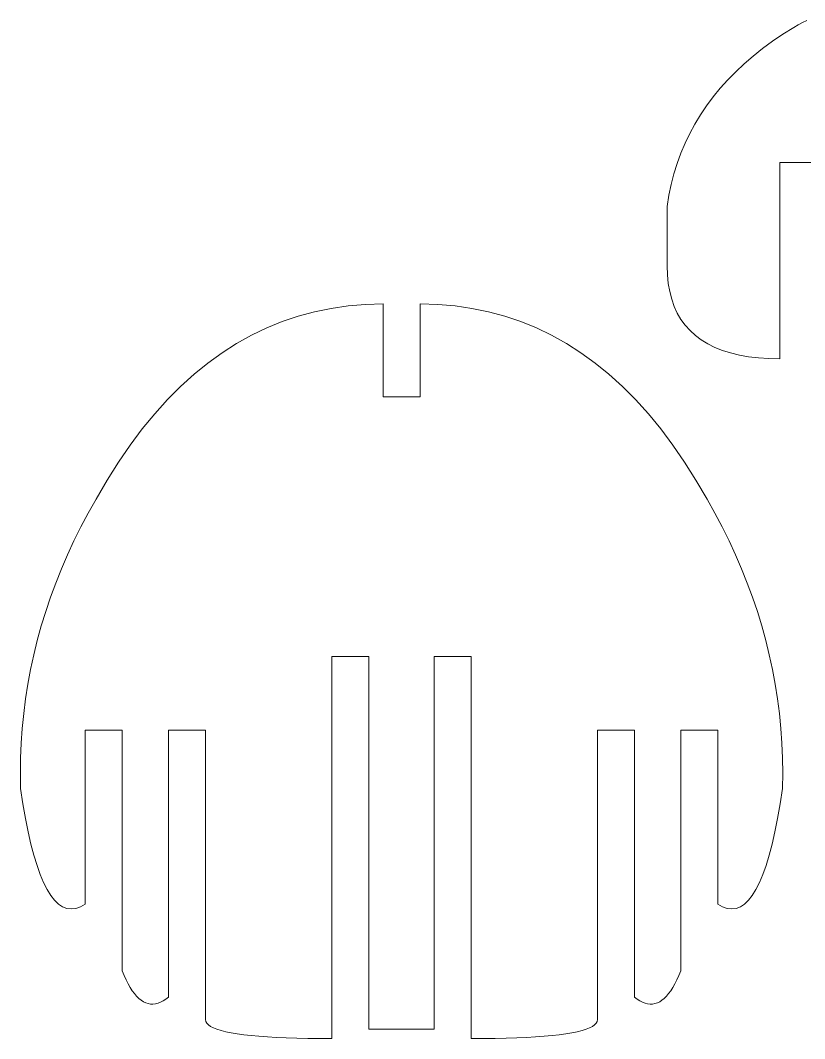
# Model space of a CAD drawing. Header units: inches. Extents: x -318 to 215, y -214 to 306.
# Drawn here: x -251.1 to -194.3, y -49 to 24.7 of the extents above; entities that cross this region are included whole.
import ezdxf

# ---------------------------------------------------------------- set-up
doc = ezdxf.new("R2010")
doc.units = ezdxf.units.IN
doc.header["$MEASUREMENT"] = 0
doc.layers.add('Layer 1', color=7, linetype='Continuous')

msp = doc.modelspace()

# ---------------------------------------------------------------- linework, layer by layer
at = {"layer": 'Layer 1', "color": 1, "lineweight": 9}
for points in [[(-195.0902, 24.1994), (-195.0902, 24.1994), (-194.7777, 24.3856), (-194.7777, 24.3856)], [(-194.7777, 24.3856), (-194.7777, 24.3856), (-194.4605, 24.5548), (-194.4605, 24.5548)], [(-194.4605, 24.5548), (-194.4605, 24.5548), (-194.1389, 24.7064), (-194.1389, 24.7064)], [(-196.6282, 23.1951), (-196.6282, 23.1951), (-195.8766, 23.7053), (-195.8766, 23.7053)], [(-195.8766, 23.7053), (-195.8766, 23.7053), (-195.0902, 24.1994), (-195.0902, 24.1994)], [(-197.3454, 22.6688), (-197.3454, 22.6688), (-196.6282, 23.1951), (-196.6282, 23.1951)], [(-198.6757, 21.5676), (-198.6757, 21.5676), (-198.0278, 22.1262), (-198.0278, 22.1262)], [(-198.0278, 22.1262), (-198.0278, 22.1262), (-197.3454, 22.6688), (-197.3454, 22.6688)], [(-199.2893, 20.9927), (-199.2893, 20.9927), (-198.6757, 21.5676), (-198.6757, 21.5676)], [(-199.868, 20.4013), (-199.868, 20.4013), (-199.2893, 20.9927), (-199.2893, 20.9927)], [(-200.4125, 19.794), (-200.4125, 19.794), (-199.868, 20.4013), (-199.868, 20.4013)], [(-201.397, 18.5308), (-201.397, 18.5308), (-200.9219, 19.1705), (-200.9219, 19.1705)], [(-200.9219, 19.1705), (-200.9219, 19.1705), (-200.4125, 19.794), (-200.4125, 19.794)], [(-201.8376, 17.8748), (-201.8376, 17.8748), (-201.397, 18.5308), (-201.397, 18.5308)], [(-202.2436, 17.2027), (-202.2436, 17.2027), (-201.8376, 17.8748), (-201.8376, 17.8748)], [(-202.615, 16.5145), (-202.615, 16.5145), (-202.2436, 17.2027), (-202.2436, 17.2027)], [(-202.9518, 15.8101), (-202.9518, 15.8101), (-202.615, 16.5145), (-202.615, 16.5145)], [(-203.2539, 15.0893), (-203.2539, 15.0893), (-202.9518, 15.8101), (-202.9518, 15.8101)], [(-203.5217, 14.3524), (-203.5217, 14.3524), (-203.2539, 15.0893), (-203.2539, 15.0893)], [(-203.7548, 13.5993), (-203.7548, 13.5993), (-203.5217, 14.3524), (-203.5217, 14.3524)], [(-196.0862, 14.4207), (-196.0862, 14.4207), (-196.0862, 14.4207), (-196.0862, 14.4207)], [(-193.4086, 14.4207), (-193.4086, 14.4207), (-196.0862, 14.4207), (-196.0862, 14.4207)], [(-196.0862, 14.4207), (-196.0862, 14.4207), (-196.0862, 14.4207), (-196.0862, 14.4207)], [(-196.0862, 14.4207), (-196.0862, 14.4207), (-196.0862, 0.2167), (-196.0862, 0.2167)], [(-203.9534, 12.8299), (-203.9534, 12.8299), (-203.7548, 13.5993), (-203.7548, 13.5993)], [(-204.1173, 12.0445), (-204.1173, 12.0445), (-203.9534, 12.8299), (-203.9534, 12.8299)], [(-204.2469, 11.2428), (-204.2469, 11.2428), (-204.1173, 12.0445), (-204.1173, 12.0445)], [(-204.2469, 11.2428), (-204.2469, 11.2428), (-204.2469, 11.2428), (-204.2469, 11.2428)], [(-204.2469, 6.9443), (-204.2469, 6.9443), (-204.2469, 11.2428), (-204.2469, 11.2428)], [(-204.2469, 6.9443), (-204.2469, 6.9443), (-204.2469, 6.9443), (-204.2469, 6.9443)], [(-204.2264, 6.2884), (-204.2264, 6.2884), (-204.2469, 6.9443), (-204.2469, 6.9443)], [(-204.2264, 6.2884), (-204.2264, 6.2884), (-204.2264, 6.2884), (-204.2264, 6.2884)], [(-204.1651, 5.6661), (-204.1651, 5.6661), (-204.2264, 6.2884), (-204.2264, 6.2884)], [(-204.1651, 5.6661), (-204.1651, 5.6661), (-204.1651, 5.6661), (-204.1651, 5.6661)], [(-204.0633, 5.0774), (-204.0633, 5.0774), (-204.1651, 5.6661), (-204.1651, 5.6661)], [(-204.0633, 5.0774), (-204.0633, 5.0774), (-204.0633, 5.0774), (-204.0633, 5.0774)], [(-203.9203, 4.5224), (-203.9203, 4.5224), (-204.0633, 5.0774), (-204.0633, 5.0774)], [(-203.9203, 4.5224), (-203.9203, 4.5224), (-203.9203, 4.5224), (-203.9203, 4.5224)], [(-203.7367, 4.001), (-203.7367, 4.001), (-203.9203, 4.5224), (-203.9203, 4.5224)], [(-229.7719, 3.6181), (-229.7719, 3.6181), (-228.5691, 3.8654), (-228.5691, 3.8654)], [(-228.5691, 3.8654), (-228.5691, 3.8654), (-227.3411, 4.042), (-227.3411, 4.042)], [(-227.3411, 4.042), (-227.3411, 4.042), (-226.0876, 4.148), (-226.0876, 4.148)], [(-226.0876, 4.148), (-226.0876, 4.148), (-224.809, 4.1833), (-224.809, 4.1833)], [(-224.809, 4.1833), (-224.809, 4.1833), (-224.809, 4.1833), (-224.809, 4.1833)], [(-224.809, 4.1833), (-224.809, 4.1833), (-224.809, -2.5382), (-224.809, -2.5382)], [(-222.1312, 4.1833), (-222.1312, 4.1833), (-222.1312, 4.1833), (-222.1312, 4.1833)], [(-222.1312, 4.1833), (-222.1312, 4.1833), (-222.1312, -2.5382), (-222.1312, -2.5382)], [(-222.1312, 4.1833), (-222.1312, 4.1833), (-222.1312, 4.1833), (-222.1312, 4.1833)], [(-220.8526, 4.148), (-220.8526, 4.148), (-222.1312, 4.1833), (-222.1312, 4.1833)], [(-220.8526, 4.148), (-220.8526, 4.148), (-220.8526, 4.148), (-220.8526, 4.148)], [(-219.599, 4.042), (-219.599, 4.042), (-220.8526, 4.148), (-220.8526, 4.148)], [(-219.599, 4.042), (-219.599, 4.042), (-219.599, 4.042), (-219.599, 4.042)], [(-218.3708, 3.8654), (-218.3708, 3.8654), (-219.599, 4.042), (-219.599, 4.042)], [(-218.3708, 3.8654), (-218.3708, 3.8654), (-218.3708, 3.8654), (-218.3708, 3.8654)], [(-217.168, 3.6181), (-217.168, 3.6181), (-218.3708, 3.8654), (-218.3708, 3.8654)], [(-203.7367, 4.001), (-203.7367, 4.001), (-203.7367, 4.001), (-203.7367, 4.001)], [(-203.5122, 3.5132), (-203.5122, 3.5132), (-203.7367, 4.001), (-203.7367, 4.001)], [(-232.1018, 2.9113), (-232.1018, 2.9113), (-230.9495, 3.3), (-230.9495, 3.3)], [(-230.9495, 3.3), (-230.9495, 3.3), (-229.7719, 3.6181), (-229.7719, 3.6181)], [(-217.168, 3.6181), (-217.168, 3.6181), (-217.168, 3.6181), (-217.168, 3.6181)], [(-215.9906, 3.3), (-215.9906, 3.3), (-217.168, 3.6181), (-217.168, 3.6181)], [(-215.9906, 3.3), (-215.9906, 3.3), (-215.9906, 3.3), (-215.9906, 3.3)], [(-214.8383, 2.9113), (-214.8383, 2.9113), (-215.9906, 3.3), (-215.9906, 3.3)], [(-203.5122, 3.5132), (-203.5122, 3.5132), (-203.5122, 3.5132), (-203.5122, 3.5132)], [(-203.2472, 3.059), (-203.2472, 3.059), (-203.5122, 3.5132), (-203.5122, 3.5132)], [(-203.2472, 3.059), (-203.2472, 3.059), (-203.2472, 3.059), (-203.2472, 3.059)], [(-202.9411, 2.6385), (-202.9411, 2.6385), (-203.2472, 3.059), (-203.2472, 3.059)], [(-234.3302, 1.9222), (-234.3302, 1.9222), (-233.2286, 2.452), (-233.2286, 2.452)], [(-233.2286, 2.452), (-233.2286, 2.452), (-232.1018, 2.9113), (-232.1018, 2.9113)], [(-214.8383, 2.9113), (-214.8383, 2.9113), (-214.8383, 2.9113), (-214.8383, 2.9113)], [(-213.7115, 2.452), (-213.7115, 2.452), (-214.8383, 2.9113), (-214.8383, 2.9113)], [(-213.7115, 2.452), (-213.7115, 2.452), (-213.7115, 2.452), (-213.7115, 2.452)], [(-212.61, 1.9222), (-212.61, 1.9222), (-213.7115, 2.452), (-213.7115, 2.452)], [(-202.9411, 2.6385), (-202.9411, 2.6385), (-202.9411, 2.6385), (-202.9411, 2.6385)], [(-202.5943, 2.2519), (-202.5943, 2.2519), (-202.9411, 2.6385), (-202.9411, 2.6385)], [(-202.5943, 2.2519), (-202.5943, 2.2519), (-202.5943, 2.2519), (-202.5943, 2.2519)], [(-202.2067, 1.8985), (-202.2067, 1.8985), (-202.5943, 2.2519), (-202.5943, 2.2519)], [(-235.4065, 1.3215), (-235.4065, 1.3215), (-234.3302, 1.9222), (-234.3302, 1.9222)], [(-212.61, 1.9222), (-212.61, 1.9222), (-212.61, 1.9222), (-212.61, 1.9222)], [(-211.5336, 1.3215), (-211.5336, 1.3215), (-212.61, 1.9222), (-212.61, 1.9222)], [(-202.2067, 1.8985), (-202.2067, 1.8985), (-202.2067, 1.8985), (-202.2067, 1.8985)], [(-201.7784, 1.5789), (-201.7784, 1.5789), (-202.2067, 1.8985), (-202.2067, 1.8985)], [(-201.7784, 1.5789), (-201.7784, 1.5789), (-201.7784, 1.5789), (-201.7784, 1.5789)], [(-201.3091, 1.2931), (-201.3091, 1.2931), (-201.7784, 1.5789), (-201.7784, 1.5789)], [(-236.4575, 0.6502), (-236.4575, 0.6502), (-235.4065, 1.3215), (-235.4065, 1.3215)], [(-211.5336, 1.3215), (-211.5336, 1.3215), (-211.5336, 1.3215), (-211.5336, 1.3215)], [(-210.4825, 0.6502), (-210.4825, 0.6502), (-211.5336, 1.3215), (-211.5336, 1.3215)], [(-201.3091, 1.2931), (-201.3091, 1.2931), (-201.3091, 1.2931), (-201.3091, 1.2931)], [(-200.7991, 1.0408), (-200.7991, 1.0408), (-201.3091, 1.2931), (-201.3091, 1.2931)], [(-200.7991, 1.0408), (-200.7991, 1.0408), (-200.7991, 1.0408), (-200.7991, 1.0408)], [(-200.248, 0.8222), (-200.248, 0.8222), (-200.7991, 1.0408), (-200.7991, 1.0408)], [(-200.248, 0.8222), (-200.248, 0.8222), (-200.248, 0.8222), (-200.248, 0.8222)], [(-199.6565, 0.6372), (-199.6565, 0.6372), (-200.248, 0.8222), (-200.248, 0.8222)], [(-237.4832, -0.0918), (-237.4832, -0.0918), (-236.4575, 0.6502), (-236.4575, 0.6502)], [(-210.4825, 0.6502), (-210.4825, 0.6502), (-210.4825, 0.6502), (-210.4825, 0.6502)], [(-209.4569, -0.0918), (-209.4569, -0.0918), (-210.4825, 0.6502), (-210.4825, 0.6502)], [(-199.6565, 0.6372), (-199.6565, 0.6372), (-199.6565, 0.6372), (-199.6565, 0.6372)], [(-199.024, 0.4858), (-199.024, 0.4858), (-199.6565, 0.6372), (-199.6565, 0.6372)], [(-199.024, 0.4858), (-199.024, 0.4858), (-199.024, 0.4858), (-199.024, 0.4858)], [(-198.3508, 0.3682), (-198.3508, 0.3682), (-199.024, 0.4858), (-199.024, 0.4858)], [(-198.3508, 0.3682), (-198.3508, 0.3682), (-198.3508, 0.3682), (-198.3508, 0.3682)], [(-197.6366, 0.2841), (-197.6366, 0.2841), (-198.3508, 0.3682), (-198.3508, 0.3682)], [(-197.6366, 0.2841), (-197.6366, 0.2841), (-197.6366, 0.2841), (-197.6366, 0.2841)], [(-196.8818, 0.2335), (-196.8818, 0.2335), (-197.6366, 0.2841), (-197.6366, 0.2841)], [(-196.8818, 0.2335), (-196.8818, 0.2335), (-196.8818, 0.2335), (-196.8818, 0.2335)], [(-196.0862, 0.2167), (-196.0862, 0.2167), (-196.8818, 0.2335), (-196.8818, 0.2335)], [(-238.4835, -0.9044), (-238.4835, -0.9044), (-237.4832, -0.0918), (-237.4832, -0.0918)], [(-209.4569, -0.0918), (-209.4569, -0.0918), (-209.4569, -0.0918), (-209.4569, -0.0918)], [(-208.4564, -0.9044), (-208.4564, -0.9044), (-209.4569, -0.0918), (-209.4569, -0.0918)], [(-239.4585, -1.7877), (-239.4585, -1.7877), (-238.4835, -0.9044), (-238.4835, -0.9044)], [(-208.4564, -0.9044), (-208.4564, -0.9044), (-208.4564, -0.9044), (-208.4564, -0.9044)], [(-207.4813, -1.7877), (-207.4813, -1.7877), (-208.4564, -0.9044), (-208.4564, -0.9044)], [(-240.4084, -2.7416), (-240.4084, -2.7416), (-239.4585, -1.7877), (-239.4585, -1.7877)], [(-207.4813, -1.7877), (-207.4813, -1.7877), (-207.4813, -1.7877), (-207.4813, -1.7877)], [(-206.5315, -2.7416), (-206.5315, -2.7416), (-207.4813, -1.7877), (-207.4813, -1.7877)], [(-241.3329, -3.7662), (-241.3329, -3.7662), (-240.4084, -2.7416), (-240.4084, -2.7416)], [(-224.809, -2.5382), (-224.809, -2.5382), (-224.809, -2.5382), (-224.809, -2.5382)], [(-224.809, -2.5382), (-224.809, -2.5382), (-222.1312, -2.5382), (-222.1312, -2.5382)], [(-206.5315, -2.7416), (-206.5315, -2.7416), (-206.5315, -2.7416), (-206.5315, -2.7416)], [(-205.6072, -3.7662), (-205.6072, -3.7662), (-206.5315, -2.7416), (-206.5315, -2.7416)], [(-242.2321, -4.8616), (-242.2321, -4.8616), (-241.3329, -3.7662), (-241.3329, -3.7662)], [(-205.6072, -3.7662), (-205.6072, -3.7662), (-205.6072, -3.7662), (-205.6072, -3.7662)], [(-204.7081, -4.8616), (-204.7081, -4.8616), (-205.6072, -3.7662), (-205.6072, -3.7662)], [(-243.106, -6.0275), (-243.106, -6.0275), (-242.2321, -4.8616), (-242.2321, -4.8616)], [(-204.7081, -4.8616), (-204.7081, -4.8616), (-204.7081, -4.8616), (-204.7081, -4.8616)], [(-203.8342, -6.0275), (-203.8342, -6.0275), (-204.7081, -4.8616), (-204.7081, -4.8616)], [(-243.9545, -7.264), (-243.9545, -7.264), (-243.106, -6.0275), (-243.106, -6.0275)], [(-203.8342, -6.0275), (-203.8342, -6.0275), (-203.8342, -6.0275), (-203.8342, -6.0275)], [(-202.9856, -7.264), (-202.9856, -7.264), (-203.8342, -6.0275), (-203.8342, -6.0275)], [(-244.7778, -8.5714), (-244.7778, -8.5714), (-243.9545, -7.264), (-243.9545, -7.264)], [(-202.9856, -7.264), (-202.9856, -7.264), (-202.9856, -7.264), (-202.9856, -7.264)], [(-202.1623, -8.5714), (-202.1623, -8.5714), (-202.9856, -7.264), (-202.9856, -7.264)], [(-245.5757, -9.9493), (-245.5757, -9.9493), (-244.7778, -8.5714), (-244.7778, -8.5714)], [(-202.1623, -8.5714), (-202.1623, -8.5714), (-202.1623, -8.5714), (-202.1623, -8.5714)], [(-201.3644, -9.9493), (-201.3644, -9.9493), (-202.1623, -8.5714), (-202.1623, -8.5714)], [(-245.5757, -9.9493), (-245.5757, -9.9493), (-246.1378, -10.9487), (-246.1378, -10.9487)], [(-201.3644, -9.9493), (-201.3644, -9.9493), (-201.3644, -9.9493), (-201.3644, -9.9493)], [(-201.3644, -9.9493), (-201.3644, -9.9493), (-200.8023, -10.9487), (-200.8023, -10.9487)], [(-246.1378, -10.9487), (-246.1378, -10.9487), (-246.6695, -11.953), (-246.6695, -11.953)], [(-200.8023, -10.9487), (-200.8023, -10.9487), (-200.8023, -10.9487), (-200.8023, -10.9487)], [(-200.8023, -10.9487), (-200.8023, -10.9487), (-200.2704, -11.953), (-200.2704, -11.953)], [(-246.6695, -11.953), (-246.6695, -11.953), (-247.1709, -12.9622), (-247.1709, -12.9622)], [(-200.2704, -11.953), (-200.2704, -11.953), (-200.2704, -11.953), (-200.2704, -11.953)], [(-200.2704, -11.953), (-200.2704, -11.953), (-199.7692, -12.9622), (-199.7692, -12.9622)], [(-247.1709, -12.9622), (-247.1709, -12.9622), (-247.6416, -13.9765), (-247.6416, -13.9765)], [(-199.7692, -12.9622), (-199.7692, -12.9622), (-199.7692, -12.9622), (-199.7692, -12.9622)], [(-199.7692, -12.9622), (-199.7692, -12.9622), (-199.2985, -13.9765), (-199.2985, -13.9765)], [(-247.6416, -13.9765), (-247.6416, -13.9765), (-248.0819, -14.9957), (-248.0819, -14.9957)], [(-199.2985, -13.9765), (-199.2985, -13.9765), (-199.2985, -13.9765), (-199.2985, -13.9765)], [(-199.2985, -13.9765), (-199.2985, -13.9765), (-198.858, -14.9957), (-198.858, -14.9957)], [(-248.0819, -14.9957), (-248.0819, -14.9957), (-248.4918, -16.0195), (-248.4918, -16.0195)], [(-198.858, -14.9957), (-198.858, -14.9957), (-198.858, -14.9957), (-198.858, -14.9957)], [(-198.858, -14.9957), (-198.858, -14.9957), (-198.4481, -16.0195), (-198.4481, -16.0195)], [(-248.4918, -16.0195), (-248.4918, -16.0195), (-248.8713, -17.0485), (-248.8713, -17.0485)], [(-198.4481, -16.0195), (-198.4481, -16.0195), (-198.4481, -16.0195), (-198.4481, -16.0195)], [(-198.4481, -16.0195), (-198.4481, -16.0195), (-198.0686, -17.0485), (-198.0686, -17.0485)], [(-248.8713, -17.0485), (-248.8713, -17.0485), (-249.2203, -18.0823), (-249.2203, -18.0823)], [(-198.0686, -17.0485), (-198.0686, -17.0485), (-198.0686, -17.0485), (-198.0686, -17.0485)], [(-198.0686, -17.0485), (-198.0686, -17.0485), (-197.7196, -18.0823), (-197.7196, -18.0823)], [(-249.2203, -18.0823), (-249.2203, -18.0823), (-249.5392, -19.1211), (-249.5392, -19.1211)], [(-197.7196, -18.0823), (-197.7196, -18.0823), (-197.7196, -18.0823), (-197.7196, -18.0823)], [(-197.7196, -18.0823), (-197.7196, -18.0823), (-197.4009, -19.1211), (-197.4009, -19.1211)], [(-249.5392, -19.1211), (-249.5392, -19.1211), (-249.8273, -20.1649), (-249.8273, -20.1649)], [(-197.4009, -19.1211), (-197.4009, -19.1211), (-197.4009, -19.1211), (-197.4009, -19.1211)], [(-197.4009, -19.1211), (-197.4009, -19.1211), (-197.1129, -20.1649), (-197.1129, -20.1649)], [(-249.8273, -20.1649), (-249.8273, -20.1649), (-250.085, -21.2134), (-250.085, -21.2134)], [(-197.1129, -20.1649), (-197.1129, -20.1649), (-197.1129, -20.1649), (-197.1129, -20.1649)], [(-197.1129, -20.1649), (-197.1129, -20.1649), (-196.8549, -21.2134), (-196.8549, -21.2134)], [(-250.085, -21.2134), (-250.085, -21.2134), (-250.3125, -22.267), (-250.3125, -22.267)], [(-228.5202, -21.3244), (-228.5202, -21.3244), (-228.5202, -21.3244), (-228.5202, -21.3244)], [(-225.8426, -21.3244), (-225.8426, -21.3244), (-228.5202, -21.3244), (-228.5202, -21.3244)], [(-228.5202, -21.3244), (-228.5202, -21.3244), (-228.5202, -21.3244), (-228.5202, -21.3244)], [(-228.5202, -21.3244), (-228.5202, -21.3244), (-228.5202, -48.9859), (-228.5202, -48.9859)], [(-225.8426, -21.3244), (-225.8426, -21.3244), (-225.8426, -21.3244), (-225.8426, -21.3244)], [(-225.8426, -48.297), (-225.8426, -48.297), (-225.8426, -21.3244), (-225.8426, -21.3244)], [(-221.0975, -21.3244), (-221.0975, -21.3244), (-221.0975, -21.3244), (-221.0975, -21.3244)], [(-221.0975, -21.3244), (-221.0975, -21.3244), (-218.4197, -21.3244), (-218.4197, -21.3244)], [(-221.0975, -21.3244), (-221.0975, -21.3244), (-221.0975, -21.3244), (-221.0975, -21.3244)], [(-221.0975, -48.297), (-221.0975, -48.297), (-221.0975, -21.3244), (-221.0975, -21.3244)], [(-218.4197, -21.3244), (-218.4197, -21.3244), (-218.4197, -21.3244), (-218.4197, -21.3244)], [(-218.4197, -21.3244), (-218.4197, -21.3244), (-218.4197, -48.9859), (-218.4197, -48.9859)], [(-196.8549, -21.2134), (-196.8549, -21.2134), (-196.8549, -21.2134), (-196.8549, -21.2134)], [(-196.8549, -21.2134), (-196.8549, -21.2134), (-196.6276, -22.267), (-196.6276, -22.267)], [(-250.3125, -22.267), (-250.3125, -22.267), (-250.5095, -23.3255), (-250.5095, -23.3255)], [(-196.6276, -22.267), (-196.6276, -22.267), (-196.6276, -22.267), (-196.6276, -22.267)], [(-196.6276, -22.267), (-196.6276, -22.267), (-196.4307, -23.3255), (-196.4307, -23.3255)], [(-250.5095, -23.3255), (-250.5095, -23.3255), (-250.6758, -24.389), (-250.6758, -24.389)], [(-196.4307, -23.3255), (-196.4307, -23.3255), (-196.4307, -23.3255), (-196.4307, -23.3255)], [(-196.4307, -23.3255), (-196.4307, -23.3255), (-196.2643, -24.389), (-196.2643, -24.389)], [(-250.6758, -24.389), (-250.6758, -24.389), (-250.8118, -25.4571), (-250.8118, -25.4571)], [(-196.2643, -24.389), (-196.2643, -24.389), (-196.2643, -24.389), (-196.2643, -24.389)], [(-196.2643, -24.389), (-196.2643, -24.389), (-196.1281, -25.4571), (-196.1281, -25.4571)], [(-250.8118, -25.4571), (-250.8118, -25.4571), (-250.9174, -26.5305), (-250.9174, -26.5305)], [(-196.1281, -25.4571), (-196.1281, -25.4571), (-196.1281, -25.4571), (-196.1281, -25.4571)], [(-196.1281, -25.4571), (-196.1281, -25.4571), (-196.0226, -26.5305), (-196.0226, -26.5305)], [(-250.9174, -26.5305), (-250.9174, -26.5305), (-250.9926, -27.6085), (-250.9926, -27.6085)], [(-246.3578, -26.6687), (-246.3578, -26.6687), (-246.3578, -26.6687), (-246.3578, -26.6687)], [(-243.68, -26.6687), (-243.68, -26.6687), (-246.3578, -26.6687), (-246.3578, -26.6687)], [(-246.3578, -26.6687), (-246.3578, -26.6687), (-246.3578, -26.6687), (-246.3578, -26.6687)], [(-246.3578, -26.6687), (-246.3578, -26.6687), (-246.3578, -39.247), (-246.3578, -39.247)], [(-243.68, -26.6687), (-243.68, -26.6687), (-243.68, -26.6687), (-243.68, -26.6687)], [(-243.68, -44.0745), (-243.68, -44.0745), (-243.68, -26.6687), (-243.68, -26.6687)], [(-240.3258, -26.6687), (-240.3258, -26.6687), (-240.3258, -26.6687), (-240.3258, -26.6687)], [(-237.648, -26.6687), (-237.648, -26.6687), (-240.3258, -26.6687), (-240.3258, -26.6687)], [(-240.3258, -26.6687), (-240.3258, -26.6687), (-240.3258, -26.6687), (-240.3258, -26.6687)], [(-240.3258, -26.6687), (-240.3258, -26.6687), (-240.3258, -45.976), (-240.3258, -45.976)], [(-237.648, -26.6687), (-237.648, -26.6687), (-237.648, -26.6687), (-237.648, -26.6687)], [(-237.648, -47.6076), (-237.648, -47.6076), (-237.648, -26.6687), (-237.648, -26.6687)], [(-209.2919, -26.6687), (-209.2919, -26.6687), (-209.2919, -26.6687), (-209.2919, -26.6687)], [(-209.2919, -26.6687), (-209.2919, -26.6687), (-206.6141, -26.6687), (-206.6141, -26.6687)], [(-209.2919, -26.6687), (-209.2919, -26.6687), (-209.2919, -26.6687), (-209.2919, -26.6687)], [(-209.2919, -47.6076), (-209.2919, -47.6076), (-209.2919, -26.6687), (-209.2919, -26.6687)], [(-206.6141, -26.6687), (-206.6141, -26.6687), (-206.6141, -26.6687), (-206.6141, -26.6687)], [(-206.6141, -26.6687), (-206.6141, -26.6687), (-206.6141, -45.976), (-206.6141, -45.976)], [(-203.26, -26.6687), (-203.26, -26.6687), (-203.26, -26.6687), (-203.26, -26.6687)], [(-203.26, -26.6687), (-203.26, -26.6687), (-200.5822, -26.6687), (-200.5822, -26.6687)], [(-203.26, -26.6687), (-203.26, -26.6687), (-203.26, -26.6687), (-203.26, -26.6687)], [(-203.26, -44.0745), (-203.26, -44.0745), (-203.26, -26.6687), (-203.26, -26.6687)], [(-200.5822, -26.6687), (-200.5822, -26.6687), (-200.5822, -26.6687), (-200.5822, -26.6687)], [(-200.5822, -26.6687), (-200.5822, -26.6687), (-200.5822, -39.247), (-200.5822, -39.247)], [(-196.0226, -26.5305), (-196.0226, -26.5305), (-196.0226, -26.5305), (-196.0226, -26.5305)], [(-196.0226, -26.5305), (-196.0226, -26.5305), (-195.9475, -27.6085), (-195.9475, -27.6085)], [(-250.9926, -27.6085), (-250.9926, -27.6085), (-251.0374, -28.6916), (-251.0374, -28.6916)], [(-195.9475, -27.6085), (-195.9475, -27.6085), (-195.9475, -27.6085), (-195.9475, -27.6085)], [(-195.9475, -27.6085), (-195.9475, -27.6085), (-195.9027, -28.6916), (-195.9027, -28.6916)], [(-251.0374, -28.6916), (-251.0374, -28.6916), (-251.0517, -29.7797), (-251.0517, -29.7797)], [(-195.9027, -28.6916), (-195.9027, -28.6916), (-195.9027, -28.6916), (-195.9027, -28.6916)], [(-195.9027, -28.6916), (-195.9027, -28.6916), (-195.8882, -29.7797), (-195.8882, -29.7797)], [(-251.0517, -29.7797), (-251.0517, -29.7797), (-251.0517, -29.7797), (-251.0517, -29.7797)], [(-251.0517, -29.7797), (-251.0517, -29.7797), (-251.0355, -30.8724), (-251.0355, -30.8724)], [(-195.8882, -29.7797), (-195.8882, -29.7797), (-195.9044, -30.8724), (-195.9044, -30.8724)], [(-251.0355, -30.8724), (-251.0355, -30.8724), (-251.0355, -30.8724), (-251.0355, -30.8724)], [(-250.8634, -31.9971), (-250.8634, -31.9971), (-251.0355, -30.8724), (-251.0355, -30.8724)], [(-196.0768, -31.9971), (-196.0768, -31.9971), (-195.9044, -30.8724), (-195.9044, -30.8724)], [(-250.8634, -31.9971), (-250.8634, -31.9971), (-250.8634, -31.9971), (-250.8634, -31.9971)], [(-250.6807, -33.0439), (-250.6807, -33.0439), (-250.8634, -31.9971), (-250.8634, -31.9971)], [(-196.2594, -33.0439), (-196.2594, -33.0439), (-196.0768, -31.9971), (-196.0768, -31.9971)], [(-250.6807, -33.0439), (-250.6807, -33.0439), (-250.6807, -33.0439), (-250.6807, -33.0439)], [(-250.4878, -34.0134), (-250.4878, -34.0134), (-250.6807, -33.0439), (-250.6807, -33.0439)], [(-196.4521, -34.0134), (-196.4521, -34.0134), (-196.2594, -33.0439), (-196.2594, -33.0439)], [(-250.4878, -34.0134), (-250.4878, -34.0134), (-250.4878, -34.0134), (-250.4878, -34.0134)], [(-250.2846, -34.9052), (-250.2846, -34.9052), (-250.4878, -34.0134), (-250.4878, -34.0134)], [(-196.6555, -34.9052), (-196.6555, -34.9052), (-196.4521, -34.0134), (-196.4521, -34.0134)], [(-250.2846, -34.9052), (-250.2846, -34.9052), (-250.2846, -34.9052), (-250.2846, -34.9052)], [(-250.0711, -35.7197), (-250.0711, -35.7197), (-250.2846, -34.9052), (-250.2846, -34.9052)], [(-196.8688, -35.7197), (-196.8688, -35.7197), (-196.6555, -34.9052), (-196.6555, -34.9052)], [(-250.0711, -35.7197), (-250.0711, -35.7197), (-250.0711, -35.7197), (-250.0711, -35.7197)], [(-249.8472, -36.4562), (-249.8472, -36.4562), (-250.0711, -35.7197), (-250.0711, -35.7197)], [(-197.0927, -36.4562), (-197.0927, -36.4562), (-196.8688, -35.7197), (-196.8688, -35.7197)], [(-249.8472, -36.4562), (-249.8472, -36.4562), (-249.8472, -36.4562), (-249.8472, -36.4562)], [(-249.6132, -37.1155), (-249.6132, -37.1155), (-249.8472, -36.4562), (-249.8472, -36.4562)], [(-197.3268, -37.1155), (-197.3268, -37.1155), (-197.0927, -36.4562), (-197.0927, -36.4562)], [(-249.6132, -37.1155), (-249.6132, -37.1155), (-249.6132, -37.1155), (-249.6132, -37.1155)], [(-249.3688, -37.6972), (-249.3688, -37.6972), (-249.6132, -37.1155), (-249.6132, -37.1155)], [(-197.5712, -37.6972), (-197.5712, -37.6972), (-197.3268, -37.1155), (-197.3268, -37.1155)], [(-249.3688, -37.6972), (-249.3688, -37.6972), (-249.3688, -37.6972), (-249.3688, -37.6972)], [(-249.114, -38.2011), (-249.114, -38.2011), (-249.3688, -37.6972), (-249.3688, -37.6972)], [(-249.114, -38.2011), (-249.114, -38.2011), (-249.114, -38.2011), (-249.114, -38.2011)], [(-248.8491, -38.6276), (-248.8491, -38.6276), (-249.114, -38.2011), (-249.114, -38.2011)], [(-198.091, -38.6276), (-198.091, -38.6276), (-197.8261, -38.2011), (-197.8261, -38.2011)], [(-197.8261, -38.2011), (-197.8261, -38.2011), (-197.5712, -37.6972), (-197.5712, -37.6972)], [(-248.8491, -38.6276), (-248.8491, -38.6276), (-248.8491, -38.6276), (-248.8491, -38.6276)], [(-248.5737, -38.9764), (-248.5737, -38.9764), (-248.8491, -38.6276), (-248.8491, -38.6276)], [(-248.5737, -38.9764), (-248.5737, -38.9764), (-248.5737, -38.9764), (-248.5737, -38.9764)], [(-248.2881, -39.2479), (-248.2881, -39.2479), (-248.5737, -38.9764), (-248.5737, -38.9764)], [(-198.6518, -39.2479), (-198.6518, -39.2479), (-198.3662, -38.9764), (-198.3662, -38.9764)], [(-198.3662, -38.9764), (-198.3662, -38.9764), (-198.091, -38.6276), (-198.091, -38.6276)], [(-248.2881, -39.2479), (-248.2881, -39.2479), (-248.2881, -39.2479), (-248.2881, -39.2479)], [(-247.992, -39.4417), (-247.992, -39.4417), (-248.2881, -39.2479), (-248.2881, -39.2479)], [(-247.992, -39.4417), (-247.992, -39.4417), (-247.992, -39.4417), (-247.992, -39.4417)], [(-247.6859, -39.558), (-247.6859, -39.558), (-247.992, -39.4417), (-247.992, -39.4417)], [(-247.6859, -39.558), (-247.6859, -39.558), (-247.6859, -39.558), (-247.6859, -39.558)], [(-247.3692, -39.5965), (-247.3692, -39.5965), (-247.6859, -39.558), (-247.6859, -39.558)], [(-247.0422, -39.5576), (-247.0422, -39.5576), (-247.3692, -39.5965), (-247.3692, -39.5965)], [(-246.7051, -39.4409), (-246.7051, -39.4409), (-247.0422, -39.5576), (-247.0422, -39.5576)], [(-246.3578, -39.247), (-246.3578, -39.247), (-246.7051, -39.4409), (-246.7051, -39.4409)], [(-200.5822, -39.247), (-200.5822, -39.247), (-200.5822, -39.247), (-200.5822, -39.247)], [(-200.5822, -39.247), (-200.5822, -39.247), (-200.2347, -39.4409), (-200.2347, -39.4409)], [(-200.2347, -39.4409), (-200.2347, -39.4409), (-200.2347, -39.4409), (-200.2347, -39.4409)], [(-200.2347, -39.4409), (-200.2347, -39.4409), (-199.8977, -39.5576), (-199.8977, -39.5576)], [(-199.8977, -39.5576), (-199.8977, -39.5576), (-199.8977, -39.5576), (-199.8977, -39.5576)], [(-199.8977, -39.5576), (-199.8977, -39.5576), (-199.5709, -39.5965), (-199.5709, -39.5965)], [(-199.5709, -39.5965), (-199.5709, -39.5965), (-199.2543, -39.558), (-199.2543, -39.558)], [(-199.2543, -39.558), (-199.2543, -39.558), (-198.9478, -39.4417), (-198.9478, -39.4417)], [(-198.9478, -39.4417), (-198.9478, -39.4417), (-198.6518, -39.2479), (-198.6518, -39.2479)], [(-243.68, -44.0745), (-243.68, -44.0745), (-243.68, -44.0745), (-243.68, -44.0745)], [(-243.68, -44.0745), (-243.68, -44.0745), (-243.5406, -44.415), (-243.5406, -44.415)], [(-203.26, -44.0745), (-203.26, -44.0745), (-203.3994, -44.415), (-203.3994, -44.415)], [(-243.5406, -44.415), (-243.5406, -44.415), (-243.5406, -44.415), (-243.5406, -44.415)], [(-243.5406, -44.415), (-243.5406, -44.415), (-243.3981, -44.7294), (-243.3981, -44.7294)], [(-243.3981, -44.7294), (-243.3981, -44.7294), (-243.3981, -44.7294), (-243.3981, -44.7294)], [(-243.3981, -44.7294), (-243.3981, -44.7294), (-243.2529, -45.0182), (-243.2529, -45.0182)], [(-203.5416, -44.7294), (-203.5416, -44.7294), (-203.687, -45.0182), (-203.687, -45.0182)], [(-203.3994, -44.415), (-203.3994, -44.415), (-203.5416, -44.7294), (-203.5416, -44.7294)], [(-243.2529, -45.0182), (-243.2529, -45.0182), (-243.2529, -45.0182), (-243.2529, -45.0182)], [(-243.2529, -45.0182), (-243.2529, -45.0182), (-243.1046, -45.2812), (-243.1046, -45.2812)], [(-243.1046, -45.2812), (-243.1046, -45.2812), (-243.1046, -45.2812), (-243.1046, -45.2812)], [(-243.1046, -45.2812), (-243.1046, -45.2812), (-242.9534, -45.5183), (-242.9534, -45.5183)], [(-242.9534, -45.5183), (-242.9534, -45.5183), (-242.9534, -45.5183), (-242.9534, -45.5183)], [(-242.9534, -45.5183), (-242.9534, -45.5183), (-242.7991, -45.7296), (-242.7991, -45.7296)], [(-203.9867, -45.5183), (-203.9867, -45.5183), (-204.141, -45.7296), (-204.141, -45.7296)], [(-203.8353, -45.2812), (-203.8353, -45.2812), (-203.9867, -45.5183), (-203.9867, -45.5183)], [(-203.687, -45.0182), (-203.687, -45.0182), (-203.8353, -45.2812), (-203.8353, -45.2812)], [(-242.7991, -45.7296), (-242.7991, -45.7296), (-242.7991, -45.7296), (-242.7991, -45.7296)], [(-242.7991, -45.7296), (-242.7991, -45.7296), (-242.6418, -45.9149), (-242.6418, -45.9149)], [(-242.6418, -45.9149), (-242.6418, -45.9149), (-242.6418, -45.9149), (-242.6418, -45.9149)], [(-242.6418, -45.9149), (-242.6418, -45.9149), (-242.4815, -46.0746), (-242.4815, -46.0746)], [(-242.4815, -46.0746), (-242.4815, -46.0746), (-242.4815, -46.0746), (-242.4815, -46.0746)], [(-242.4815, -46.0746), (-242.4815, -46.0746), (-242.3184, -46.2084), (-242.3184, -46.2084)], [(-242.3184, -46.2084), (-242.3184, -46.2084), (-242.3184, -46.2084), (-242.3184, -46.2084)], [(-242.3184, -46.2084), (-242.3184, -46.2084), (-242.1521, -46.3164), (-242.1521, -46.3164)], [(-242.1521, -46.3164), (-242.1521, -46.3164), (-242.1521, -46.3164), (-242.1521, -46.3164)], [(-242.1521, -46.3164), (-242.1521, -46.3164), (-241.983, -46.3986), (-241.983, -46.3986)], [(-241.983, -46.3986), (-241.983, -46.3986), (-241.983, -46.3986), (-241.983, -46.3986)], [(-241.983, -46.3986), (-241.983, -46.3986), (-241.8106, -46.455), (-241.8106, -46.455)], [(-241.2763, -46.469), (-241.2763, -46.469), (-241.0921, -46.4221), (-241.0921, -46.4221)], [(-241.0921, -46.4221), (-241.0921, -46.4221), (-240.9051, -46.3493), (-240.9051, -46.3493)], [(-240.9051, -46.3493), (-240.9051, -46.3493), (-240.7151, -46.2507), (-240.7151, -46.2507)], [(-240.7151, -46.2507), (-240.7151, -46.2507), (-240.5219, -46.1262), (-240.5219, -46.1262)], [(-240.5219, -46.1262), (-240.5219, -46.1262), (-240.3258, -45.976), (-240.3258, -45.976)], [(-206.6141, -45.976), (-206.6141, -45.976), (-206.6141, -45.976), (-206.6141, -45.976)], [(-206.4181, -46.1262), (-206.4181, -46.1262), (-206.6141, -45.976), (-206.6141, -45.976)], [(-206.4181, -46.1262), (-206.4181, -46.1262), (-206.4181, -46.1262), (-206.4181, -46.1262)], [(-206.225, -46.2507), (-206.225, -46.2507), (-206.4181, -46.1262), (-206.4181, -46.1262)], [(-206.225, -46.2507), (-206.225, -46.2507), (-206.225, -46.2507), (-206.225, -46.2507)], [(-206.035, -46.3493), (-206.035, -46.3493), (-206.225, -46.2507), (-206.225, -46.2507)], [(-206.035, -46.3493), (-206.035, -46.3493), (-206.035, -46.3493), (-206.035, -46.3493)], [(-205.848, -46.4221), (-205.848, -46.4221), (-206.035, -46.3493), (-206.035, -46.3493)], [(-205.848, -46.4221), (-205.848, -46.4221), (-205.848, -46.4221), (-205.848, -46.4221)], [(-205.6638, -46.469), (-205.6638, -46.469), (-205.848, -46.4221), (-205.848, -46.4221)], [(-204.9572, -46.3986), (-204.9572, -46.3986), (-205.1291, -46.455), (-205.1291, -46.455)], [(-204.788, -46.3164), (-204.788, -46.3164), (-204.9572, -46.3986), (-204.9572, -46.3986)], [(-204.6217, -46.2084), (-204.6217, -46.2084), (-204.788, -46.3164), (-204.788, -46.3164)], [(-204.4584, -46.0746), (-204.4584, -46.0746), (-204.6217, -46.2084), (-204.6217, -46.2084)], [(-204.2983, -45.9149), (-204.2983, -45.9149), (-204.4584, -46.0746), (-204.4584, -46.0746)], [(-204.141, -45.7296), (-204.141, -45.7296), (-204.2983, -45.9149), (-204.2983, -45.9149)], [(-241.8106, -46.455), (-241.8106, -46.455), (-241.8106, -46.455), (-241.8106, -46.455)], [(-241.8106, -46.455), (-241.8106, -46.455), (-241.6355, -46.4855), (-241.6355, -46.4855)], [(-241.6355, -46.4855), (-241.6355, -46.4855), (-241.6355, -46.4855), (-241.6355, -46.4855)], [(-241.6355, -46.4855), (-241.6355, -46.4855), (-241.4573, -46.49), (-241.4573, -46.49)], [(-241.4573, -46.49), (-241.4573, -46.49), (-241.2763, -46.469), (-241.2763, -46.469)], [(-205.6638, -46.469), (-205.6638, -46.469), (-205.6638, -46.469), (-205.6638, -46.469)], [(-205.4825, -46.49), (-205.4825, -46.49), (-205.6638, -46.469), (-205.6638, -46.469)], [(-205.3045, -46.4855), (-205.3045, -46.4855), (-205.4825, -46.49), (-205.4825, -46.49)], [(-205.1291, -46.455), (-205.1291, -46.455), (-205.3045, -46.4855), (-205.3045, -46.4855)], [(-237.648, -47.6076), (-237.648, -47.6076), (-237.648, -47.6076), (-237.648, -47.6076)], [(-237.6253, -47.7421), (-237.6253, -47.7421), (-237.648, -47.6076), (-237.648, -47.6076)], [(-237.6253, -47.7421), (-237.6253, -47.7421), (-237.6253, -47.7421), (-237.6253, -47.7421)], [(-237.557, -47.8695), (-237.557, -47.8695), (-237.6253, -47.7421), (-237.6253, -47.7421)], [(-237.557, -47.8695), (-237.557, -47.8695), (-237.557, -47.8695), (-237.557, -47.8695)], [(-237.4428, -47.9901), (-237.4428, -47.9901), (-237.557, -47.8695), (-237.557, -47.8695)], [(-209.4974, -47.9901), (-209.4974, -47.9901), (-209.3832, -47.8695), (-209.3832, -47.8695)], [(-209.3832, -47.8695), (-209.3832, -47.8695), (-209.3147, -47.7421), (-209.3147, -47.7421)], [(-209.3147, -47.7421), (-209.3147, -47.7421), (-209.2919, -47.6076), (-209.2919, -47.6076)], [(-237.4428, -47.9901), (-237.4428, -47.9901), (-237.4428, -47.9901), (-237.4428, -47.9901)], [(-237.283, -48.1037), (-237.283, -48.1037), (-237.4428, -47.9901), (-237.4428, -47.9901)], [(-237.283, -48.1037), (-237.283, -48.1037), (-237.283, -48.1037), (-237.283, -48.1037)], [(-237.0776, -48.2108), (-237.0776, -48.2108), (-237.283, -48.1037), (-237.283, -48.1037)], [(-237.0776, -48.2108), (-237.0776, -48.2108), (-237.0776, -48.2108), (-237.0776, -48.2108)], [(-236.8266, -48.3107), (-236.8266, -48.3107), (-237.0776, -48.2108), (-237.0776, -48.2108)], [(-236.8266, -48.3107), (-236.8266, -48.3107), (-236.8266, -48.3107), (-236.8266, -48.3107)], [(-236.5299, -48.4036), (-236.5299, -48.4036), (-236.8266, -48.3107), (-236.8266, -48.3107)], [(-236.5299, -48.4036), (-236.5299, -48.4036), (-236.5299, -48.4036), (-236.5299, -48.4036)], [(-236.1877, -48.4898), (-236.1877, -48.4898), (-236.5299, -48.4036), (-236.5299, -48.4036)], [(-236.1877, -48.4898), (-236.1877, -48.4898), (-236.1877, -48.4898), (-236.1877, -48.4898)], [(-235.7997, -48.569), (-235.7997, -48.569), (-236.1877, -48.4898), (-236.1877, -48.4898)], [(-235.7997, -48.569), (-235.7997, -48.569), (-235.7997, -48.569), (-235.7997, -48.569)], [(-235.3661, -48.6413), (-235.3661, -48.6413), (-235.7997, -48.569), (-235.7997, -48.569)], [(-225.8426, -48.297), (-225.8426, -48.297), (-225.8426, -48.297), (-225.8426, -48.297)], [(-221.0975, -48.297), (-221.0975, -48.297), (-225.8426, -48.297), (-225.8426, -48.297)], [(-211.5739, -48.6413), (-211.5739, -48.6413), (-211.1402, -48.569), (-211.1402, -48.569)], [(-211.1402, -48.569), (-211.1402, -48.569), (-210.7524, -48.4898), (-210.7524, -48.4898)], [(-210.7524, -48.4898), (-210.7524, -48.4898), (-210.41, -48.4036), (-210.41, -48.4036)], [(-210.41, -48.4036), (-210.41, -48.4036), (-210.1133, -48.3107), (-210.1133, -48.3107)], [(-210.1133, -48.3107), (-210.1133, -48.3107), (-209.8624, -48.2108), (-209.8624, -48.2108)], [(-209.8624, -48.2108), (-209.8624, -48.2108), (-209.6571, -48.1037), (-209.6571, -48.1037)], [(-209.6571, -48.1037), (-209.6571, -48.1037), (-209.4974, -47.9901), (-209.4974, -47.9901)], [(-235.3661, -48.6413), (-235.3661, -48.6413), (-235.3661, -48.6413), (-235.3661, -48.6413)], [(-234.8871, -48.7069), (-234.8871, -48.7069), (-235.3661, -48.6413), (-235.3661, -48.6413)], [(-234.8871, -48.7069), (-234.8871, -48.7069), (-234.8871, -48.7069), (-234.8871, -48.7069)], [(-234.3621, -48.7654), (-234.3621, -48.7654), (-234.8871, -48.7069), (-234.8871, -48.7069)], [(-234.3621, -48.7654), (-234.3621, -48.7654), (-234.3621, -48.7654), (-234.3621, -48.7654)], [(-233.7915, -48.8172), (-233.7915, -48.8172), (-234.3621, -48.7654), (-234.3621, -48.7654)], [(-233.7915, -48.8172), (-233.7915, -48.8172), (-233.7915, -48.8172), (-233.7915, -48.8172)], [(-233.1754, -48.8618), (-233.1754, -48.8618), (-233.7915, -48.8172), (-233.7915, -48.8172)], [(-233.1754, -48.8618), (-233.1754, -48.8618), (-233.1754, -48.8618), (-233.1754, -48.8618)], [(-232.5137, -48.8998), (-232.5137, -48.8998), (-233.1754, -48.8618), (-233.1754, -48.8618)], [(-232.5137, -48.8998), (-232.5137, -48.8998), (-232.5137, -48.8998), (-232.5137, -48.8998)], [(-231.8065, -48.9308), (-231.8065, -48.9308), (-232.5137, -48.8998), (-232.5137, -48.8998)], [(-231.8065, -48.9308), (-231.8065, -48.9308), (-231.8065, -48.9308), (-231.8065, -48.9308)], [(-231.0533, -48.9549), (-231.0533, -48.9549), (-231.8065, -48.9308), (-231.8065, -48.9308)], [(-231.0533, -48.9549), (-231.0533, -48.9549), (-231.0533, -48.9549), (-231.0533, -48.9549)], [(-230.2545, -48.9722), (-230.2545, -48.9722), (-231.0533, -48.9549), (-231.0533, -48.9549)], [(-230.2545, -48.9722), (-230.2545, -48.9722), (-230.2545, -48.9722), (-230.2545, -48.9722)], [(-229.4101, -48.9825), (-229.4101, -48.9825), (-230.2545, -48.9722), (-230.2545, -48.9722)], [(-229.4101, -48.9825), (-229.4101, -48.9825), (-229.4101, -48.9825), (-229.4101, -48.9825)], [(-228.5202, -48.9859), (-228.5202, -48.9859), (-229.4101, -48.9825), (-229.4101, -48.9825)], [(-218.4197, -48.9859), (-218.4197, -48.9859), (-217.5298, -48.9825), (-217.5298, -48.9825)], [(-217.5298, -48.9825), (-217.5298, -48.9825), (-216.6856, -48.9722), (-216.6856, -48.9722)], [(-216.6856, -48.9722), (-216.6856, -48.9722), (-215.8868, -48.9549), (-215.8868, -48.9549)], [(-215.8868, -48.9549), (-215.8868, -48.9549), (-215.1337, -48.9308), (-215.1337, -48.9308)], [(-215.1337, -48.9308), (-215.1337, -48.9308), (-214.4263, -48.8998), (-214.4263, -48.8998)], [(-214.4263, -48.8998), (-214.4263, -48.8998), (-213.7646, -48.8618), (-213.7646, -48.8618)], [(-213.7646, -48.8618), (-213.7646, -48.8618), (-213.1484, -48.8172), (-213.1484, -48.8172)], [(-213.1484, -48.8172), (-213.1484, -48.8172), (-212.578, -48.7654), (-212.578, -48.7654)], [(-212.578, -48.7654), (-212.578, -48.7654), (-212.0531, -48.7069), (-212.0531, -48.7069)], [(-212.0531, -48.7069), (-212.0531, -48.7069), (-211.5739, -48.6413), (-211.5739, -48.6413)]]:
    msp.add_open_spline(points, degree=3, dxfattribs=at)

doc.saveas('drawing.dxf')
